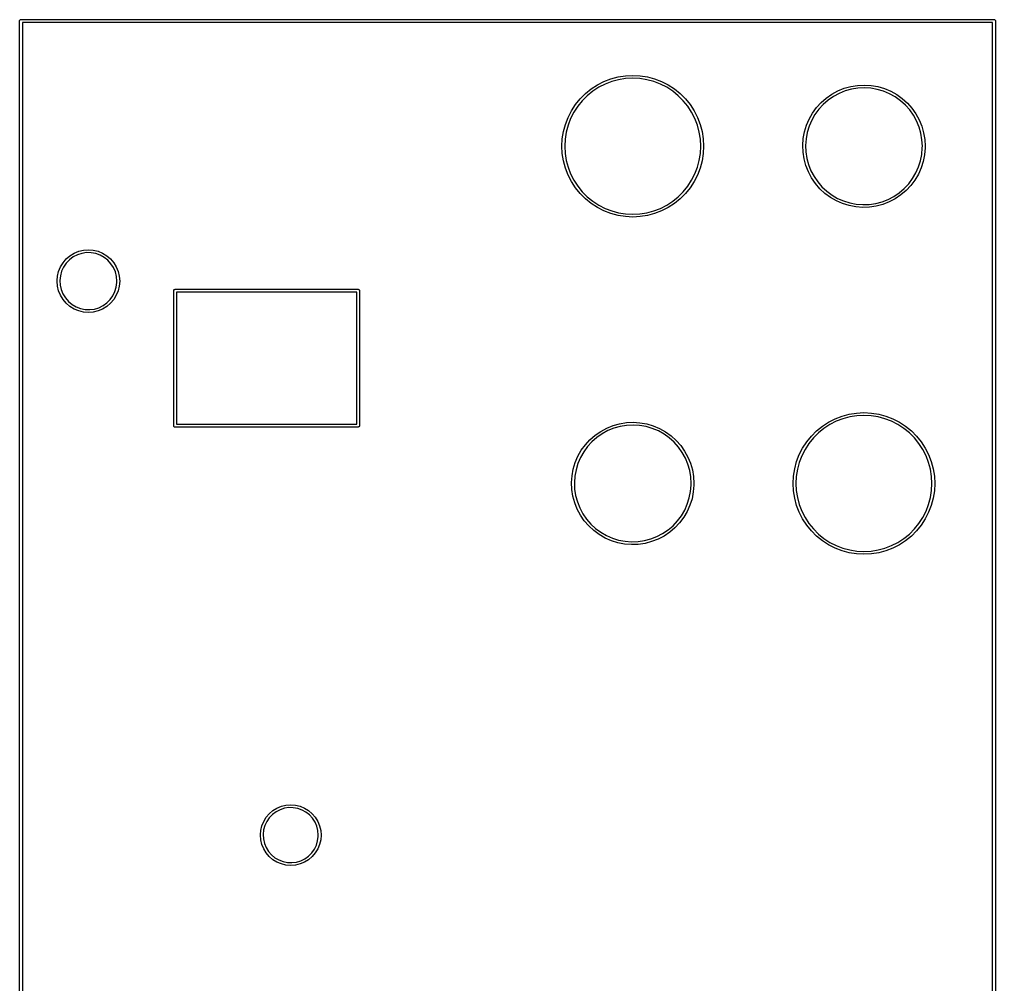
# Model space of a CAD drawing. Extents: x 13 to 64, y -113 to -13.
# Drawn here: x 13.4 to 64.1, y -63 to -12.9 of the extents above; entities that cross this region are included whole.
import ezdxf

# ---------------------------------------------------------------- set-up
doc = ezdxf.new("R2010")
doc.units = 0
doc.layers.add('BLACK', color=7, linetype='CONTINUOUS')

msp = doc.modelspace()

# ---------------------------------------------------------------- linework, layer by layer
at = {"layer": 'BLACK', "linetype": 'CONTINUOUS'}
for p, q in [((13.425, -13), (13.4267, -12.9903)), ((13.425, -113), (13.425, -13)), ((13.4261, -12.987), (13.4278, -12.9841)), ((13.4267, -12.9903), (13.4261, -12.987)), ((13.4278, -12.9841), (13.4295, -12.9743)), ((13.4295, -12.9743), (13.442, -12.9594)), ((13.442, -12.9594), (13.4518, -12.9425)), ((13.4518, -12.9425), (13.4581, -12.9402)), ((13.4581, -12.9402), (13.4625, -12.935)), ((13.4625, -12.935), (13.4817, -12.9317)), ((13.4817, -12.9317), (13.5, -12.925)), ((13.5, -12.925), (64, -12.925)), ((13.575, -13.075), (13.575, -112.925)), ((63.925, -13.075), (13.575, -13.075)), ((63.925, -112.925), (63.925, -13.075)), ((64, -12.925), (64.0097, -12.9267)), ((64.0097, -12.9267), (64.013, -12.9261)), ((64.013, -12.9261), (64.0159, -12.9278)), ((64.0159, -12.9278), (64.0257, -12.9295)), ((64.0257, -12.9295), (64.0406, -12.942)), ((64.0406, -12.942), (64.0575, -12.9518)), ((64.0575, -12.9518), (64.0598, -12.9581)), ((64.0598, -12.9581), (64.065, -12.9625)), ((64.065, -12.9625), (64.0683, -12.9817)), ((64.0683, -12.9817), (64.075, -13)), ((64.075, -13), (64.075, -113)), ((43.4125, -16.3174), (43.7552, -16.1427)), ((43.7552, -16.1427), (44.1144, -16.0049)), ((44.1592, -16.1429), (43.8143, -16.2753)), ((44.1144, -16.0049), (44.4859, -15.9053)), ((44.5161, -16.0473), (44.1592, -16.1429)), ((44.4859, -15.9053), (44.8659, -15.8451)), ((44.881, -15.9895), (44.5161, -16.0473)), ((44.8659, -15.8451), (45.25, -15.825)), ((45.25, -15.9702), (44.881, -15.9895)), ((45.25, -15.825), (45.6341, -15.8451)), ((45.619, -15.9895), (45.25, -15.9702)), ((45.9839, -16.0473), (45.619, -15.9895)), ((45.6341, -15.8451), (46.0141, -15.9053)), ((46.3408, -16.1429), (45.9839, -16.0473)), ((46.0141, -15.9053), (46.3856, -16.0049)), ((46.6857, -16.2753), (46.3408, -16.1429)), ((46.3856, -16.0049), (46.7448, -16.1427)), ((46.7448, -16.1427), (47.0875, -16.3174)), ((42.7909, -16.7689), (43.0899, -16.5269)), ((43.1752, -16.6443), (42.8881, -16.8768)), ((43.0899, -16.5269), (43.4125, -16.3174)), ((43.4851, -16.4431), (43.1752, -16.6443)), ((43.8143, -16.2753), (43.4851, -16.4431)), ((47.0149, -16.4431), (46.6857, -16.2753)), ((47.3248, -16.6443), (47.0149, -16.4431)), ((47.0875, -16.3174), (47.4101, -16.5269)), ((47.6119, -16.8768), (47.3248, -16.6443)), ((47.4101, -16.5269), (47.7091, -16.7689)), ((55.5863, -16.7958), (55.8982, -16.6272)), ((55.8982, -16.6272), (56.2268, -16.4944)), ((56.2736, -16.6319), (55.96, -16.7586)), ((56.2268, -16.4944), (56.5682, -16.3991)), ((56.5994, -16.5409), (56.2736, -16.6319)), ((56.5682, -16.3991), (56.9181, -16.3424)), ((56.9333, -16.4868), (56.5994, -16.5409)), ((56.9181, -16.3424), (57.2722, -16.3251)), ((57.2712, -16.4703), (56.9333, -16.4868)), ((57.6087, -16.4915), (57.2712, -16.4703)), ((57.2722, -16.3251), (57.6259, -16.3473)), ((57.9418, -16.5503), (57.6087, -16.4915)), ((57.6259, -16.3473), (57.975, -16.4089)), ((58.2663, -16.6458), (57.9418, -16.5503)), ((57.975, -16.4089), (58.3151, -16.509)), ((58.5782, -16.7769), (58.2663, -16.6458)), ((58.3151, -16.509), (58.6418, -16.6463)), ((58.6418, -16.6463), (58.9512, -16.8193)), ((42.2769, -17.3399), (42.5189, -17.0409)), ((42.6268, -17.1381), (42.3943, -17.4252)), ((42.5189, -17.0409), (42.7909, -16.7689)), ((42.8881, -16.8768), (42.6268, -17.1381)), ((47.8732, -17.1381), (47.6119, -16.8768)), ((47.7091, -16.7689), (47.9811, -17.0409)), ((48.1057, -17.4252), (47.8732, -17.1381)), ((47.9811, -17.0409), (48.2231, -17.3399)), ((55.0286, -17.2315), (55.2953, -16.9981)), ((55.3847, -17.1125), (55.1302, -17.3353)), ((55.2953, -16.9981), (55.5863, -16.7958)), ((55.6624, -16.9195), (55.3847, -17.1125)), ((55.96, -16.7586), (55.6624, -16.9195)), ((58.8734, -16.9419), (58.5782, -16.7769)), ((59.1485, -17.1388), (58.8734, -16.9419)), ((58.9512, -16.8193), (59.2395, -17.0256)), ((59.3998, -17.3651), (59.1485, -17.1388)), ((59.2395, -17.0256), (59.5029, -17.2628)), ((41.8927, -18.0052), (42.0674, -17.6625)), ((42.0674, -17.6625), (42.2769, -17.3399)), ((42.3943, -17.4252), (42.1931, -17.7351)), ((48.3069, -17.7351), (48.1057, -17.4252)), ((48.2231, -17.3399), (48.4326, -17.6625)), ((48.4326, -17.6625), (48.6073, -18.0052)), ((54.5812, -17.7801), (54.7896, -17.4933)), ((54.9021, -17.5851), (54.7033, -17.8588)), ((54.7896, -17.4933), (55.0286, -17.2315)), ((55.1302, -17.3353), (54.9021, -17.5851)), ((59.6244, -17.6181), (59.3998, -17.3651)), ((59.5029, -17.2628), (59.7382, -17.5279)), ((59.8194, -17.8945), (59.6244, -17.6181)), ((59.7382, -17.5279), (59.9426, -17.8175)), ((41.7549, -18.3644), (41.8927, -18.0052)), ((42.0253, -18.0643), (41.8929, -18.4092)), ((42.1931, -17.7351), (42.0253, -18.0643)), ((48.4747, -18.0643), (48.3069, -17.7351)), ((48.6071, -18.4092), (48.4747, -18.0643)), ((48.6073, -18.0052), (48.7451, -18.3644)), ((54.2665, -18.4141), (54.4061, -18.0883)), ((54.5362, -18.1529), (54.403, -18.4638)), ((54.4061, -18.0883), (54.5812, -17.7801)), ((54.7033, -17.8588), (54.5362, -18.1529)), ((59.9823, -18.1909), (59.8194, -17.8945)), ((59.9426, -17.8175), (60.1133, -18.1281)), ((60.1112, -18.5036), (59.9823, -18.1909)), ((60.1133, -18.1281), (60.2484, -18.4558)), ((41.5951, -19.1159), (41.6553, -18.7359)), ((41.6553, -18.7359), (41.7549, -18.3644)), ((41.8929, -18.4092), (41.7973, -18.7661)), ((48.7027, -18.7661), (48.6071, -18.4092)), ((48.7451, -18.3644), (48.8447, -18.7359)), ((48.8447, -18.7359), (48.9049, -19.1159)), ((54.164, -18.7534), (54.2665, -18.4141)), ((54.403, -18.4638), (54.3052, -18.7876)), ((60.2045, -18.8288), (60.1112, -18.5036)), ((60.2484, -18.4558), (60.3461, -18.7966)), ((41.575, -19.5), (41.5951, -19.1159)), ((41.7395, -19.131), (41.7202, -19.5)), ((41.7973, -18.7661), (41.7395, -19.131)), ((48.7605, -19.131), (48.7027, -18.7661)), ((48.7798, -19.5), (48.7605, -19.131)), ((48.9049, -19.1159), (48.925, -19.5)), ((54.0753, -19.4557), (54.1, -19.1021)), ((54.1, -19.1021), (54.164, -18.7534)), ((54.2441, -19.1203), (54.2205, -19.4577)), ((54.3052, -18.7876), (54.2441, -19.1203)), ((60.2609, -19.1623), (60.2045, -18.8288)), ((60.2798, -19.5), (60.2609, -19.1623)), ((60.3461, -18.7966), (60.4052, -19.1461)), ((60.4052, -19.1461), (60.425, -19.5)), ((41.5951, -19.8841), (41.575, -19.5)), ((41.7202, -19.5), (41.7395, -19.869)), ((48.7605, -19.869), (48.7798, -19.5)), ((48.925, -19.5), (48.9049, -19.8841)), ((54.0754, -19.4577), (54.0753, -19.4557)), ((54.0902, -19.8098), (54.0754, -19.4577)), ((54.2205, -19.4577), (54.2347, -19.7957)), ((60.2503, -19.9217), (60.2786, -19.5846)), ((60.2786, -19.5846), (60.2798, -19.5)), ((60.4238, -19.5887), (60.3941, -19.9419)), ((60.425, -19.5), (60.4238, -19.5887)), ((41.6553, -20.2641), (41.5951, -19.8841)), ((41.7395, -19.869), (41.7973, -20.2339)), ((41.7973, -20.2339), (41.8929, -20.5908)), ((48.6071, -20.5908), (48.7027, -20.2339)), ((48.7027, -20.2339), (48.7605, -19.869)), ((48.9049, -19.8841), (48.8447, -20.2641)), ((54.1444, -20.1601), (54.0902, -19.8098)), ((54.2373, -20.5022), (54.1444, -20.1601)), ((54.2347, -19.7957), (54.2864, -20.1299)), ((54.2864, -20.1299), (54.3751, -20.4563)), ((60.0823, -20.5759), (60.1846, -20.2535)), ((60.1846, -20.2535), (60.2503, -19.9217)), ((60.3941, -19.9419), (60.3253, -20.2896)), ((41.7549, -20.6356), (41.6553, -20.2641)), ((41.8927, -20.9948), (41.7549, -20.6356)), ((41.8929, -20.5908), (42.0253, -20.9357)), ((48.4747, -20.9357), (48.6071, -20.5908)), ((48.7451, -20.6356), (48.6073, -20.9948)), ((48.8447, -20.2641), (48.7451, -20.6356)), ((54.3678, -20.8318), (54.2373, -20.5022)), ((54.3751, -20.4563), (54.4996, -20.7708)), ((59.9447, -20.8849), (60.0823, -20.5759)), ((60.2181, -20.6275), (60.0739, -20.9513)), ((60.3253, -20.2896), (60.2181, -20.6275)), ((42.0674, -21.3375), (41.8927, -20.9948)), ((42.0253, -20.9357), (42.1931, -21.2649)), ((42.1931, -21.2649), (42.3943, -21.5748)), ((48.1057, -21.5748), (48.3069, -21.2649)), ((48.3069, -21.2649), (48.4747, -20.9357)), ((48.6073, -20.9948), (48.4326, -21.3375)), ((54.5342, -21.1447), (54.3678, -20.8318)), ((54.4996, -20.7708), (54.6584, -21.0695)), ((54.7345, -21.4372), (54.5342, -21.1447)), ((54.6584, -21.0695), (54.8495, -21.3486)), ((59.5709, -21.4475), (59.7736, -21.1766)), ((59.8945, -21.257), (59.6822, -21.5409)), ((59.7736, -21.1766), (59.9447, -20.8849)), ((60.0739, -20.9513), (59.8945, -21.257)), ((42.2769, -21.6601), (42.0674, -21.3375)), ((42.5189, -21.9591), (42.2769, -21.6601)), ((42.3943, -21.5748), (42.6268, -21.8619)), ((47.8732, -21.8619), (48.1057, -21.5748)), ((48.2231, -21.6601), (47.9811, -21.9591)), ((48.4326, -21.3375), (48.2231, -21.6601)), ((54.9661, -21.7055), (54.7345, -21.4372)), ((54.8495, -21.3486), (55.0706, -21.6047)), ((55.2262, -21.9464), (54.9661, -21.7055)), ((55.0706, -21.6047), (55.3188, -21.8345)), ((59.0818, -21.9133), (59.3394, -21.6941)), ((59.3394, -21.6941), (59.5709, -21.4475)), ((59.6822, -21.5409), (59.4395, -21.7992)), ((42.7909, -22.2311), (42.5189, -21.9591)), ((42.6268, -21.8619), (42.8881, -22.1232)), ((43.0899, -22.4731), (42.7909, -22.2311)), ((42.8881, -22.1232), (43.1752, -22.3557)), ((47.3248, -22.3557), (47.6119, -22.1232)), ((47.7091, -22.2311), (47.4101, -22.4731)), ((47.6119, -22.1232), (47.8732, -21.8619)), ((47.9811, -21.9591), (47.7091, -22.2311)), ((55.5115, -22.1567), (55.2262, -21.9464)), ((55.3188, -21.8345), (55.591, -22.0352)), ((55.8185, -22.334), (55.5115, -22.1567)), ((55.591, -22.0352), (55.8839, -22.2043)), ((55.8839, -22.2043), (56.1939, -22.3397)), ((58.1862, -22.3815), (58.5016, -22.2592)), ((58.5016, -22.2592), (58.8014, -22.1024)), ((58.8757, -22.2272), (58.5616, -22.3914)), ((58.8014, -22.1024), (59.0818, -21.9133)), ((59.1696, -22.029), (58.8757, -22.2272)), ((59.4395, -21.7992), (59.1696, -22.029)), ((43.4125, -22.6826), (43.0899, -22.4731)), ((43.1752, -22.3557), (43.4851, -22.5569)), ((43.7552, -22.8573), (43.4125, -22.6826)), ((43.4851, -22.5569), (43.8143, -22.7247)), ((43.8143, -22.7247), (44.1592, -22.8571)), ((46.3408, -22.8571), (46.6857, -22.7247)), ((46.6857, -22.7247), (47.0149, -22.5569)), ((47.0875, -22.6826), (46.7448, -22.8573)), ((47.0149, -22.5569), (47.3248, -22.3557)), ((47.4101, -22.4731), (47.0875, -22.6826)), ((56.1433, -22.4759), (55.8185, -22.334)), ((56.4819, -22.5807), (56.1433, -22.4759)), ((56.1939, -22.3397), (56.517, -22.4398)), ((56.8301, -22.6471), (56.4819, -22.5807)), ((56.517, -22.4398), (56.8493, -22.5032)), ((57.1835, -22.6743), (56.8301, -22.6471)), ((56.8493, -22.5032), (57.1865, -22.5291)), ((57.5378, -22.6619), (57.1835, -22.6743)), ((57.1865, -22.5291), (57.5246, -22.5173)), ((57.5246, -22.5173), (57.8592, -22.4679)), ((57.8884, -22.6102), (57.5378, -22.6619)), ((57.8592, -22.4679), (58.1862, -22.3815)), ((58.2311, -22.5196), (57.8884, -22.6102)), ((58.5616, -22.3914), (58.2311, -22.5196)), ((44.1144, -22.9951), (43.7552, -22.8573)), ((44.4859, -23.0947), (44.1144, -22.9951)), ((44.1592, -22.8571), (44.5161, -22.9527)), ((44.8659, -23.1549), (44.4859, -23.0947)), ((44.5161, -22.9527), (44.881, -23.0105)), ((45.25, -23.175), (44.8659, -23.1549)), ((44.881, -23.0105), (45.25, -23.0298)), ((45.25, -23.0298), (45.619, -23.0105)), ((45.6341, -23.1549), (45.25, -23.175)), ((45.619, -23.0105), (45.9839, -22.9527)), ((46.0141, -23.0947), (45.6341, -23.1549)), ((45.9839, -22.9527), (46.3408, -22.8571)), ((46.3856, -22.9951), (46.0141, -23.0947)), ((46.7448, -22.8573), (46.3856, -22.9951)), ((15.851, -25.351), (16.0448, -25.1853)), ((16.2113, -25.2476), (16.0174, -25.3932)), ((16.0448, -25.1853), (16.2623, -25.0521)), ((16.4265, -25.1356), (16.2113, -25.2476)), ((16.2623, -25.0521), (16.4978, -24.9545)), ((16.657, -25.0602), (16.4265, -25.1356)), ((16.4978, -24.9545), (16.7458, -24.895)), ((16.8968, -25.0236), (16.657, -25.0602)), ((16.7458, -24.895), (17, -24.875)), ((17.1393, -25.0265), (16.8968, -25.0236)), ((17, -24.875), (17.2542, -24.895)), ((17.3781, -25.069), (17.1393, -25.0265)), ((17.2542, -24.895), (17.5022, -24.9545)), ((17.6067, -25.15), (17.3781, -25.069)), ((17.5022, -24.9545), (17.7377, -25.0521)), ((17.8191, -25.2672), (17.6067, -25.15)), ((17.7377, -25.0521), (17.9552, -25.1853)), ((18.0094, -25.4176), (17.8191, -25.2672)), ((17.9552, -25.1853), (18.149, -25.351)), ((15.4545, -25.9978), (15.5521, -25.7623)), ((15.5521, -25.7623), (15.6853, -25.5448)), ((15.7131, -25.7689), (15.611, -25.9889)), ((15.6853, -25.5448), (15.851, -25.351)), ((15.8498, -25.5686), (15.7131, -25.7689)), ((16.0174, -25.3932), (15.8498, -25.5686)), ((18.1726, -25.597), (18.0094, -25.4176)), ((18.149, -25.351), (18.3147, -25.5448)), ((18.3044, -25.8006), (18.1726, -25.597)), ((18.4011, -26.023), (18.3044, -25.8006)), ((18.3147, -25.5448), (18.4479, -25.7623)), ((18.4479, -25.7623), (18.5455, -25.9978)), ((15.3778, -26.4638), (15.395, -26.2458)), ((15.395, -26.2458), (15.4545, -25.9978)), ((15.5462, -26.2227), (15.5204, -26.4638)), ((15.611, -25.9889), (15.5462, -26.2227)), ((18.4602, -26.2583), (18.4011, -26.023)), ((18.4801, -26.5), (18.4602, -26.2583)), ((18.5455, -25.9978), (18.605, -26.2458)), ((18.605, -26.2458), (18.625, -26.5)), ((15.375, -26.5), (15.3778, -26.4638)), ((15.395, -26.7542), (15.375, -26.5)), ((15.4545, -27.0022), (15.395, -26.7542)), ((15.5204, -26.4638), (15.5343, -26.706)), ((15.5343, -26.706), (15.5877, -26.9426)), ((18.3761, -27.0448), (18.4466, -26.8128)), ((18.4466, -26.8128), (18.4783, -26.5723)), ((18.4783, -26.5723), (18.4801, -26.5)), ((18.605, -26.7542), (18.5455, -27.0022)), ((18.625, -26.5), (18.605, -26.7542)), ((15.5521, -27.2377), (15.4545, -27.0022)), ((15.6853, -27.4552), (15.5521, -27.2377)), ((15.5877, -26.9426), (15.6789, -27.1673)), ((15.6789, -27.1673), (15.8057, -27.3741)), ((18.1271, -27.4593), (18.2687, -27.2623)), ((18.2687, -27.2623), (18.3761, -27.0448)), ((18.4479, -27.2377), (18.3147, -27.4552)), ((18.5455, -27.0022), (18.4479, -27.2377)), ((21.425, -27), (21.4267, -26.9903)), ((21.425, -34), (21.425, -27)), ((21.4261, -26.987), (21.4278, -26.9841)), ((21.4267, -26.9903), (21.4261, -26.987)), ((21.4278, -26.9841), (21.4295, -26.9743)), ((21.4295, -26.9743), (21.442, -26.9594)), ((21.442, -26.9594), (21.4518, -26.9425)), ((21.4518, -26.9425), (21.4581, -26.9402)), ((21.4581, -26.9402), (21.4625, -26.935)), ((21.4625, -26.935), (21.4817, -26.9317)), ((21.4817, -26.9317), (21.5, -26.925)), ((21.5, -26.925), (31, -26.925)), ((21.575, -27.075), (21.575, -33.925)), ((30.925, -27.075), (21.575, -27.075)), ((30.925, -33.925), (30.925, -27.075)), ((31, -26.925), (31.0097, -26.9267)), ((31.0097, -26.9267), (31.013, -26.9261)), ((31.013, -26.9261), (31.0159, -26.9278)), ((31.0159, -26.9278), (31.0257, -26.9295)), ((31.0257, -26.9295), (31.0406, -26.942)), ((31.0406, -26.942), (31.0575, -26.9518)), ((31.0575, -26.9518), (31.0598, -26.9581)), ((31.0598, -26.9581), (31.065, -26.9625)), ((31.065, -26.9625), (31.0683, -26.9817)), ((31.0683, -26.9817), (31.075, -27)), ((31.075, -27), (31.075, -34)), ((15.851, -27.649), (15.6853, -27.4552)), ((15.8057, -27.3741), (15.9645, -27.5575)), ((16.0448, -27.8147), (15.851, -27.649)), ((15.9645, -27.5575), (16.1511, -27.7124)), ((16.2623, -27.9479), (16.0448, -27.8147)), ((16.1511, -27.7124), (16.3605, -27.8348)), ((16.3605, -27.8348), (16.5871, -27.9213)), ((17.54, -27.878), (17.7579, -27.7713)), ((17.9552, -27.8147), (17.7377, -27.9479)), ((17.7579, -27.7713), (17.9553, -27.6305)), ((18.149, -27.649), (17.9552, -27.8147)), ((17.9553, -27.6305), (18.1271, -27.4593)), ((18.3147, -27.4552), (18.149, -27.649)), ((16.4978, -28.0455), (16.2623, -27.9479)), ((16.7458, -28.105), (16.4978, -28.0455)), ((16.5871, -27.9213), (16.8248, -27.9696)), ((17, -28.125), (16.7458, -28.105)), ((16.8248, -27.9696), (17.0671, -27.9785)), ((17.2542, -28.105), (17, -28.125)), ((17.0671, -27.9785), (17.3077, -27.9477)), ((17.5022, -28.0455), (17.2542, -28.105)), ((17.3077, -27.9477), (17.54, -27.878)), ((17.7377, -27.9479), (17.5022, -28.0455)), ((56.1144, -33.5049), (56.4859, -33.4053)), ((56.4859, -33.4053), (56.8659, -33.3451)), ((56.8659, -33.3451), (57.25, -33.325)), ((57.25, -33.325), (57.6341, -33.3451)), ((57.6341, -33.3451), (58.0141, -33.4053)), ((58.0141, -33.4053), (58.3856, -33.5049)), ((21.575, -33.925), (30.925, -33.925)), ((44.2268, -33.9944), (44.5682, -33.8991)), ((44.5682, -33.8991), (44.9181, -33.8424)), ((44.9181, -33.8424), (45.2722, -33.8251)), ((45.2722, -33.8251), (45.6259, -33.8473)), ((45.6259, -33.8473), (45.975, -33.9089)), ((45.975, -33.9089), (46.3151, -34.009)), ((55.0899, -34.0269), (55.4125, -33.8174)), ((55.4125, -33.8174), (55.7552, -33.6427)), ((55.8143, -33.7753), (55.4851, -33.9431)), ((55.7552, -33.6427), (56.1144, -33.5049)), ((56.1592, -33.6429), (55.8143, -33.7753)), ((56.5161, -33.5473), (56.1592, -33.6429)), ((56.881, -33.4895), (56.5161, -33.5473)), ((57.25, -33.4702), (56.881, -33.4895)), ((57.619, -33.4895), (57.25, -33.4702)), ((57.9839, -33.5473), (57.619, -33.4895)), ((58.3408, -33.6429), (57.9839, -33.5473)), ((58.6857, -33.7753), (58.3408, -33.6429)), ((58.3856, -33.5049), (58.7448, -33.6427)), ((59.0149, -33.9431), (58.6857, -33.7753)), ((58.7448, -33.6427), (59.0875, -33.8174)), ((59.0875, -33.8174), (59.4101, -34.0269)), ((21.4317, -34.0183), (21.425, -34)), ((21.435, -34.0375), (21.4317, -34.0183)), ((21.4402, -34.0418), (21.435, -34.0375)), ((21.4425, -34.0482), (21.4402, -34.0418)), ((21.4594, -34.058), (21.4425, -34.0482)), ((21.4743, -34.0705), (21.4594, -34.058)), ((21.4841, -34.0722), (21.4743, -34.0705)), ((21.487, -34.0739), (21.4841, -34.0722)), ((21.4903, -34.0733), (21.487, -34.0739)), ((21.5, -34.075), (21.4903, -34.0733)), ((31, -34.075), (21.5, -34.075)), ((31.0183, -34.0683), (31, -34.075)), ((31.0375, -34.065), (31.0183, -34.0683)), ((31.0419, -34.0598), (31.0375, -34.065)), ((31.0482, -34.0575), (31.0419, -34.0598)), ((31.058, -34.0406), (31.0482, -34.0575)), ((31.0705, -34.0257), (31.058, -34.0406)), ((31.0722, -34.0159), (31.0705, -34.0257)), ((31.0739, -34.013), (31.0722, -34.0159)), ((31.075, -34), (31.0733, -34.0097)), ((31.0733, -34.0097), (31.0739, -34.013)), ((43.2953, -34.4981), (43.5863, -34.2958)), ((43.6624, -34.4195), (43.3847, -34.6125)), ((43.5863, -34.2958), (43.8982, -34.1272)), ((43.96, -34.2586), (43.6624, -34.4195)), ((43.8982, -34.1272), (44.2268, -33.9944)), ((44.2736, -34.1319), (43.96, -34.2586)), ((44.5994, -34.0409), (44.2736, -34.1319)), ((44.9333, -33.9868), (44.5994, -34.0409)), ((45.2712, -33.9703), (44.9333, -33.9868)), ((45.6087, -33.9915), (45.2712, -33.9703)), ((45.9418, -34.0503), (45.6087, -33.9915)), ((46.2663, -34.1458), (45.9418, -34.0503)), ((46.5782, -34.2769), (46.2663, -34.1458)), ((46.3151, -34.009), (46.6418, -34.1463)), ((46.8734, -34.4419), (46.5782, -34.2769)), ((46.6418, -34.1463), (46.9512, -34.3193)), ((47.1485, -34.6388), (46.8734, -34.4419)), ((46.9512, -34.3193), (47.2395, -34.5256)), ((54.5189, -34.5409), (54.7909, -34.2689)), ((54.8881, -34.3768), (54.6268, -34.6381)), ((54.7909, -34.2689), (55.0899, -34.0269)), ((55.1752, -34.1443), (54.8881, -34.3768)), ((55.4851, -33.9431), (55.1752, -34.1443)), ((59.3248, -34.1443), (59.0149, -33.9431)), ((59.6119, -34.3768), (59.3248, -34.1443)), ((59.4101, -34.0269), (59.7091, -34.2689)), ((59.8732, -34.6381), (59.6119, -34.3768)), ((59.7091, -34.2689), (59.9811, -34.5409)), ((42.7896, -34.9933), (43.0286, -34.7315)), ((43.1302, -34.8353), (42.9021, -35.0851)), ((43.0286, -34.7315), (43.2953, -34.4981)), ((43.3847, -34.6125), (43.1302, -34.8353)), ((47.3998, -34.8651), (47.1485, -34.6388)), ((47.2395, -34.5256), (47.5029, -34.7628)), ((47.6244, -35.1181), (47.3998, -34.8651)), ((47.5029, -34.7628), (47.7382, -35.0279)), ((54.0674, -35.1625), (54.2769, -34.8399)), ((54.3943, -34.9252), (54.1931, -35.2351)), ((54.2769, -34.8399), (54.5189, -34.5409)), ((54.6268, -34.6381), (54.3943, -34.9252)), ((60.1057, -34.9252), (59.8732, -34.6381)), ((59.9811, -34.5409), (60.2231, -34.8399)), ((60.3069, -35.2351), (60.1057, -34.9252)), ((60.2231, -34.8399), (60.4326, -35.1625)), ((42.4061, -35.5883), (42.5812, -35.2801)), ((42.7033, -35.3588), (42.5362, -35.6529)), ((42.5812, -35.2801), (42.7896, -34.9933)), ((42.9021, -35.0851), (42.7033, -35.3588)), ((47.8194, -35.3945), (47.6244, -35.1181)), ((47.7382, -35.0279), (47.9426, -35.3175)), ((47.9823, -35.6909), (47.8194, -35.3945)), ((47.9426, -35.3175), (48.1133, -35.6281)), ((53.8927, -35.5052), (54.0674, -35.1625)), ((54.1931, -35.2351), (54.0253, -35.5643)), ((60.4747, -35.5643), (60.3069, -35.2351)), ((60.4326, -35.1625), (60.6073, -35.5052)), ((42.164, -36.2534), (42.2665, -35.9141)), ((42.2665, -35.9141), (42.4061, -35.5883)), ((42.5362, -35.6529), (42.403, -35.9638)), ((48.1112, -36.0036), (47.9823, -35.6909)), ((48.1133, -35.6281), (48.2484, -35.9558)), ((48.2484, -35.9558), (48.3461, -36.2966)), ((53.6553, -36.2359), (53.7549, -35.8644)), ((53.7549, -35.8644), (53.8927, -35.5052)), ((53.8929, -35.9092), (53.7973, -36.2661)), ((54.0253, -35.5643), (53.8929, -35.9092)), ((60.6071, -35.9092), (60.4747, -35.5643)), ((60.7027, -36.2661), (60.6071, -35.9092)), ((60.6073, -35.5052), (60.7451, -35.8644)), ((60.7451, -35.8644), (60.8447, -36.2359)), ((42.1, -36.6021), (42.164, -36.2534)), ((42.3052, -36.2876), (42.2441, -36.6203)), ((42.403, -35.9638), (42.3052, -36.2876)), ((48.2045, -36.3288), (48.1112, -36.0036)), ((48.2609, -36.6623), (48.2045, -36.3288)), ((48.3461, -36.2966), (48.4052, -36.6461)), ((53.5951, -36.6159), (53.6553, -36.2359)), ((53.7973, -36.2661), (53.7395, -36.631)), ((60.7605, -36.631), (60.7027, -36.2661)), ((60.8447, -36.2359), (60.9049, -36.6159)), ((42.0753, -36.9557), (42.1, -36.6021)), ((42.0754, -36.9577), (42.0753, -36.9557)), ((42.0902, -37.3098), (42.0754, -36.9577)), ((42.2441, -36.6203), (42.2205, -36.9577)), ((42.2205, -36.9577), (42.2347, -37.2957)), ((48.2798, -37), (48.2609, -36.6623)), ((48.4052, -36.6461), (48.425, -37)), ((53.575, -37), (53.5951, -36.6159)), ((53.7395, -36.631), (53.7202, -37)), ((60.7798, -37), (60.7605, -36.631)), ((60.9049, -36.6159), (60.925, -37)), ((42.1444, -37.6601), (42.0902, -37.3098)), ((42.2347, -37.2957), (42.2864, -37.6299)), ((48.1846, -37.7535), (48.2503, -37.4217)), ((48.2503, -37.4217), (48.2786, -37.0846)), ((48.2786, -37.0846), (48.2798, -37)), ((48.3941, -37.4419), (48.3253, -37.7896)), ((48.4238, -37.0887), (48.3941, -37.4419)), ((48.425, -37), (48.4238, -37.0887)), ((53.5951, -37.3841), (53.575, -37)), ((53.6553, -37.7641), (53.5951, -37.3841)), ((53.7202, -37), (53.7395, -37.369)), ((53.7395, -37.369), (53.7973, -37.7339)), ((60.7027, -37.7339), (60.7605, -37.369)), ((60.7605, -37.369), (60.7798, -37)), ((60.9049, -37.3841), (60.8447, -37.7641)), ((60.925, -37), (60.9049, -37.3841)), ((42.2373, -38.0022), (42.1444, -37.6601)), ((42.2864, -37.6299), (42.3751, -37.9563)), ((42.3751, -37.9563), (42.4996, -38.2708)), ((48.0823, -38.0759), (48.1846, -37.7535)), ((48.3253, -37.7896), (48.2181, -38.1275)), ((53.7549, -38.1356), (53.6553, -37.7641)), ((53.7973, -37.7339), (53.8929, -38.0908)), ((60.6071, -38.0908), (60.7027, -37.7339)), ((60.8447, -37.7641), (60.7451, -38.1356)), ((42.3678, -38.3318), (42.2373, -38.0022)), ((42.5342, -38.6447), (42.3678, -38.3318)), ((42.4996, -38.2708), (42.6584, -38.5695)), ((47.7736, -38.6766), (47.9447, -38.3849)), ((48.0739, -38.4513), (47.8945, -38.757)), ((47.9447, -38.3849), (48.0823, -38.0759)), ((48.2181, -38.1275), (48.0739, -38.4513)), ((53.8927, -38.4948), (53.7549, -38.1356)), ((53.8929, -38.0908), (54.0253, -38.4357)), ((54.0253, -38.4357), (54.1931, -38.7649)), ((60.3069, -38.7649), (60.4747, -38.4357)), ((60.4747, -38.4357), (60.6071, -38.0908)), ((60.7451, -38.1356), (60.6073, -38.4948)), ((42.7345, -38.9372), (42.5342, -38.6447)), ((42.6584, -38.5695), (42.8495, -38.8486)), ((42.9661, -39.2055), (42.7345, -38.9372)), ((42.8495, -38.8486), (43.0706, -39.1047)), ((47.3394, -39.1941), (47.5709, -38.9475)), ((47.5709, -38.9475), (47.7736, -38.6766)), ((47.8945, -38.757), (47.6822, -39.0409)), ((54.0674, -38.8375), (53.8927, -38.4948)), ((54.2769, -39.1601), (54.0674, -38.8375)), ((54.1931, -38.7649), (54.3943, -39.0748)), ((60.1057, -39.0748), (60.3069, -38.7649)), ((60.4326, -38.8375), (60.2231, -39.1601)), ((60.6073, -38.4948), (60.4326, -38.8375)), ((43.2262, -39.4464), (42.9661, -39.2055)), ((43.0706, -39.1047), (43.3188, -39.3345)), ((43.5115, -39.6567), (43.2262, -39.4464)), ((43.3188, -39.3345), (43.591, -39.5352)), ((46.8014, -39.6024), (47.0818, -39.4133)), ((47.0818, -39.4133), (47.3394, -39.1941)), ((47.4395, -39.2992), (47.1696, -39.529)), ((47.6822, -39.0409), (47.4395, -39.2992)), ((54.5189, -39.4591), (54.2769, -39.1601)), ((54.3943, -39.0748), (54.6268, -39.3619)), ((54.7909, -39.7311), (54.5189, -39.4591)), ((54.6268, -39.3619), (54.8881, -39.6232)), ((59.6119, -39.6232), (59.8732, -39.3619)), ((59.9811, -39.4591), (59.7091, -39.7311)), ((59.8732, -39.3619), (60.1057, -39.0748)), ((60.2231, -39.1601), (59.9811, -39.4591)), ((43.8185, -39.834), (43.5115, -39.6567)), ((43.591, -39.5352), (43.8839, -39.7043)), ((44.1433, -39.9759), (43.8185, -39.834)), ((43.8839, -39.7043), (44.1939, -39.8397)), ((44.4819, -40.0807), (44.1433, -39.9759)), ((44.1939, -39.8397), (44.517, -39.9398)), ((44.517, -39.9398), (44.8493, -40.0032)), ((44.8493, -40.0032), (45.1865, -40.0291)), ((45.5246, -40.0173), (45.8592, -39.9679)), ((45.8592, -39.9679), (46.1862, -39.8815)), ((46.1862, -39.8815), (46.5016, -39.7592)), ((46.5616, -39.8914), (46.2311, -40.0196)), ((46.5016, -39.7592), (46.8014, -39.6024)), ((46.8757, -39.7272), (46.5616, -39.8914)), ((47.1696, -39.529), (46.8757, -39.7272)), ((55.0899, -39.9731), (54.7909, -39.7311)), ((54.8881, -39.6232), (55.1752, -39.8557)), ((55.4125, -40.1826), (55.0899, -39.9731)), ((55.1752, -39.8557), (55.4851, -40.0569)), ((59.0149, -40.0569), (59.3248, -39.8557)), ((59.4101, -39.9731), (59.0875, -40.1826)), ((59.3248, -39.8557), (59.6119, -39.6232)), ((59.7091, -39.7311), (59.4101, -39.9731)), ((44.8301, -40.1471), (44.4819, -40.0807)), ((45.1835, -40.1743), (44.8301, -40.1471)), ((45.5378, -40.1619), (45.1835, -40.1743)), ((45.1865, -40.0291), (45.5246, -40.0173)), ((45.8884, -40.1102), (45.5378, -40.1619)), ((46.2311, -40.0196), (45.8884, -40.1102)), ((55.7552, -40.3573), (55.4125, -40.1826)), ((55.4851, -40.0569), (55.8143, -40.2247)), ((56.1144, -40.4951), (55.7552, -40.3573)), ((55.8143, -40.2247), (56.1592, -40.3571)), ((56.4859, -40.5947), (56.1144, -40.4951)), ((56.1592, -40.3571), (56.5161, -40.4527)), ((56.5161, -40.4527), (56.881, -40.5105)), ((56.881, -40.5105), (57.25, -40.5298)), ((57.25, -40.5298), (57.619, -40.5105)), ((57.619, -40.5105), (57.9839, -40.4527)), ((57.9839, -40.4527), (58.3408, -40.3571)), ((58.3856, -40.4951), (58.0141, -40.5947)), ((58.3408, -40.3571), (58.6857, -40.2247)), ((58.7448, -40.3573), (58.3856, -40.4951)), ((58.6857, -40.2247), (59.0149, -40.0569)), ((59.0875, -40.1826), (58.7448, -40.3573)), ((56.8659, -40.6549), (56.4859, -40.5947)), ((57.25, -40.675), (56.8659, -40.6549)), ((57.6341, -40.6549), (57.25, -40.675)), ((58.0141, -40.5947), (57.6341, -40.6549)), ((27.2536, -53.6944), (27.5, -53.675)), ((27.5, -53.675), (27.7464, -53.6944)), ((26.2258, -54.3242), (26.3863, -54.1363)), ((26.3863, -54.1363), (26.5742, -53.9758)), ((26.5507, -54.1807), (26.3888, -54.3501)), ((26.738, -54.04), (26.5507, -54.1807)), ((26.5742, -53.9758), (26.785, -53.8467)), ((26.9459, -53.9318), (26.738, -54.04)), ((26.785, -53.8467), (27.0133, -53.7521)), ((27.1686, -53.859), (26.9459, -53.9318)), ((27.0133, -53.7521), (27.2536, -53.6944)), ((27.4003, -53.8236), (27.1686, -53.859)), ((27.6346, -53.8265), (27.4003, -53.8236)), ((27.8653, -53.8676), (27.6346, -53.8265)), ((27.7464, -53.6944), (27.9867, -53.7521)), ((28.0861, -53.9458), (27.8653, -53.8676)), ((27.9867, -53.7521), (28.215, -53.8467)), ((28.2913, -54.059), (28.0861, -53.9458)), ((28.215, -53.8467), (28.4258, -53.9758)), ((28.4752, -54.2042), (28.2913, -54.059)), ((28.4258, -53.9758), (28.6137, -54.1363)), ((28.6137, -54.1363), (28.7742, -54.3242)), ((26.0021, -54.7633), (26.0967, -54.535)), ((26.0967, -54.535), (26.2258, -54.3242)), ((26.2567, -54.5437), (26.1581, -54.7563)), ((26.3888, -54.3501), (26.2567, -54.5437)), ((28.6329, -54.3776), (28.4752, -54.2042)), ((28.7602, -54.5743), (28.6329, -54.3776)), ((28.8536, -54.7892), (28.7602, -54.5743)), ((28.7742, -54.3242), (28.9033, -54.535)), ((28.9033, -54.535), (28.9979, -54.7633)), ((25.9277, -55.2151), (25.9444, -55.0036)), ((25.9444, -55.0036), (26.0021, -54.7633)), ((26.0954, -54.9821), (26.0705, -55.2151)), ((26.1581, -54.7563), (26.0954, -54.9821)), ((28.9107, -55.0165), (28.8536, -54.7892)), ((28.9299, -55.25), (28.9107, -55.0165)), ((28.9979, -54.7633), (29.0556, -55.0036)), ((29.0556, -55.0036), (29.075, -55.25)), ((25.925, -55.25), (25.9277, -55.2151)), ((25.9444, -55.4964), (25.925, -55.25)), ((26.0021, -55.7367), (25.9444, -55.4964)), ((26.0705, -55.2151), (26.084, -55.449)), ((26.084, -55.449), (26.1355, -55.6776)), ((26.1355, -55.6776), (26.2237, -55.8947)), ((28.8295, -55.7764), (28.8976, -55.5522)), ((28.8976, -55.5522), (28.9282, -55.3198)), ((28.9282, -55.3198), (28.9299, -55.25)), ((29.0556, -55.4964), (28.9979, -55.7367)), ((29.075, -55.25), (29.0556, -55.4964)), ((26.0967, -55.965), (26.0021, -55.7367)), ((26.2258, -56.1758), (26.0967, -55.965)), ((26.2237, -55.8947), (26.3461, -56.0945)), ((26.3863, -56.3637), (26.2258, -56.1758)), ((26.3461, -56.0945), (26.4996, -56.2716)), ((28.4229, -56.3421), (28.5889, -56.1767)), ((28.5889, -56.1767), (28.7256, -55.9864)), ((28.7742, -56.1758), (28.6137, -56.3637)), ((28.7256, -55.9864), (28.8295, -55.7764)), ((28.9033, -55.965), (28.7742, -56.1758)), ((28.9979, -55.7367), (28.9033, -55.965)), ((26.5742, -56.5242), (26.3863, -56.3637)), ((26.4996, -56.2716), (26.6799, -56.4213)), ((26.785, -56.6533), (26.5742, -56.5242)), ((26.6799, -56.4213), (26.8822, -56.5395)), ((27.0133, -56.7479), (26.785, -56.6533)), ((26.8822, -56.5395), (27.1011, -56.6231)), ((27.1011, -56.6231), (27.3307, -56.6698)), ((27.3307, -56.6698), (27.5649, -56.6784)), ((27.5649, -56.6784), (27.7973, -56.6486)), ((27.7973, -56.6486), (28.0217, -56.5813)), ((28.215, -56.6533), (27.9867, -56.7479)), ((28.0217, -56.5813), (28.2322, -56.4782)), ((28.4258, -56.5242), (28.215, -56.6533)), ((28.2322, -56.4782), (28.4229, -56.3421)), ((28.6137, -56.3637), (28.4258, -56.5242)), ((27.2536, -56.8056), (27.0133, -56.7479)), ((27.5, -56.825), (27.2536, -56.8056)), ((27.7464, -56.8056), (27.5, -56.825)), ((27.9867, -56.7479), (27.7464, -56.8056))]:
    msp.add_line(p, q, dxfattribs=at)

doc.saveas('drawing.dxf')
